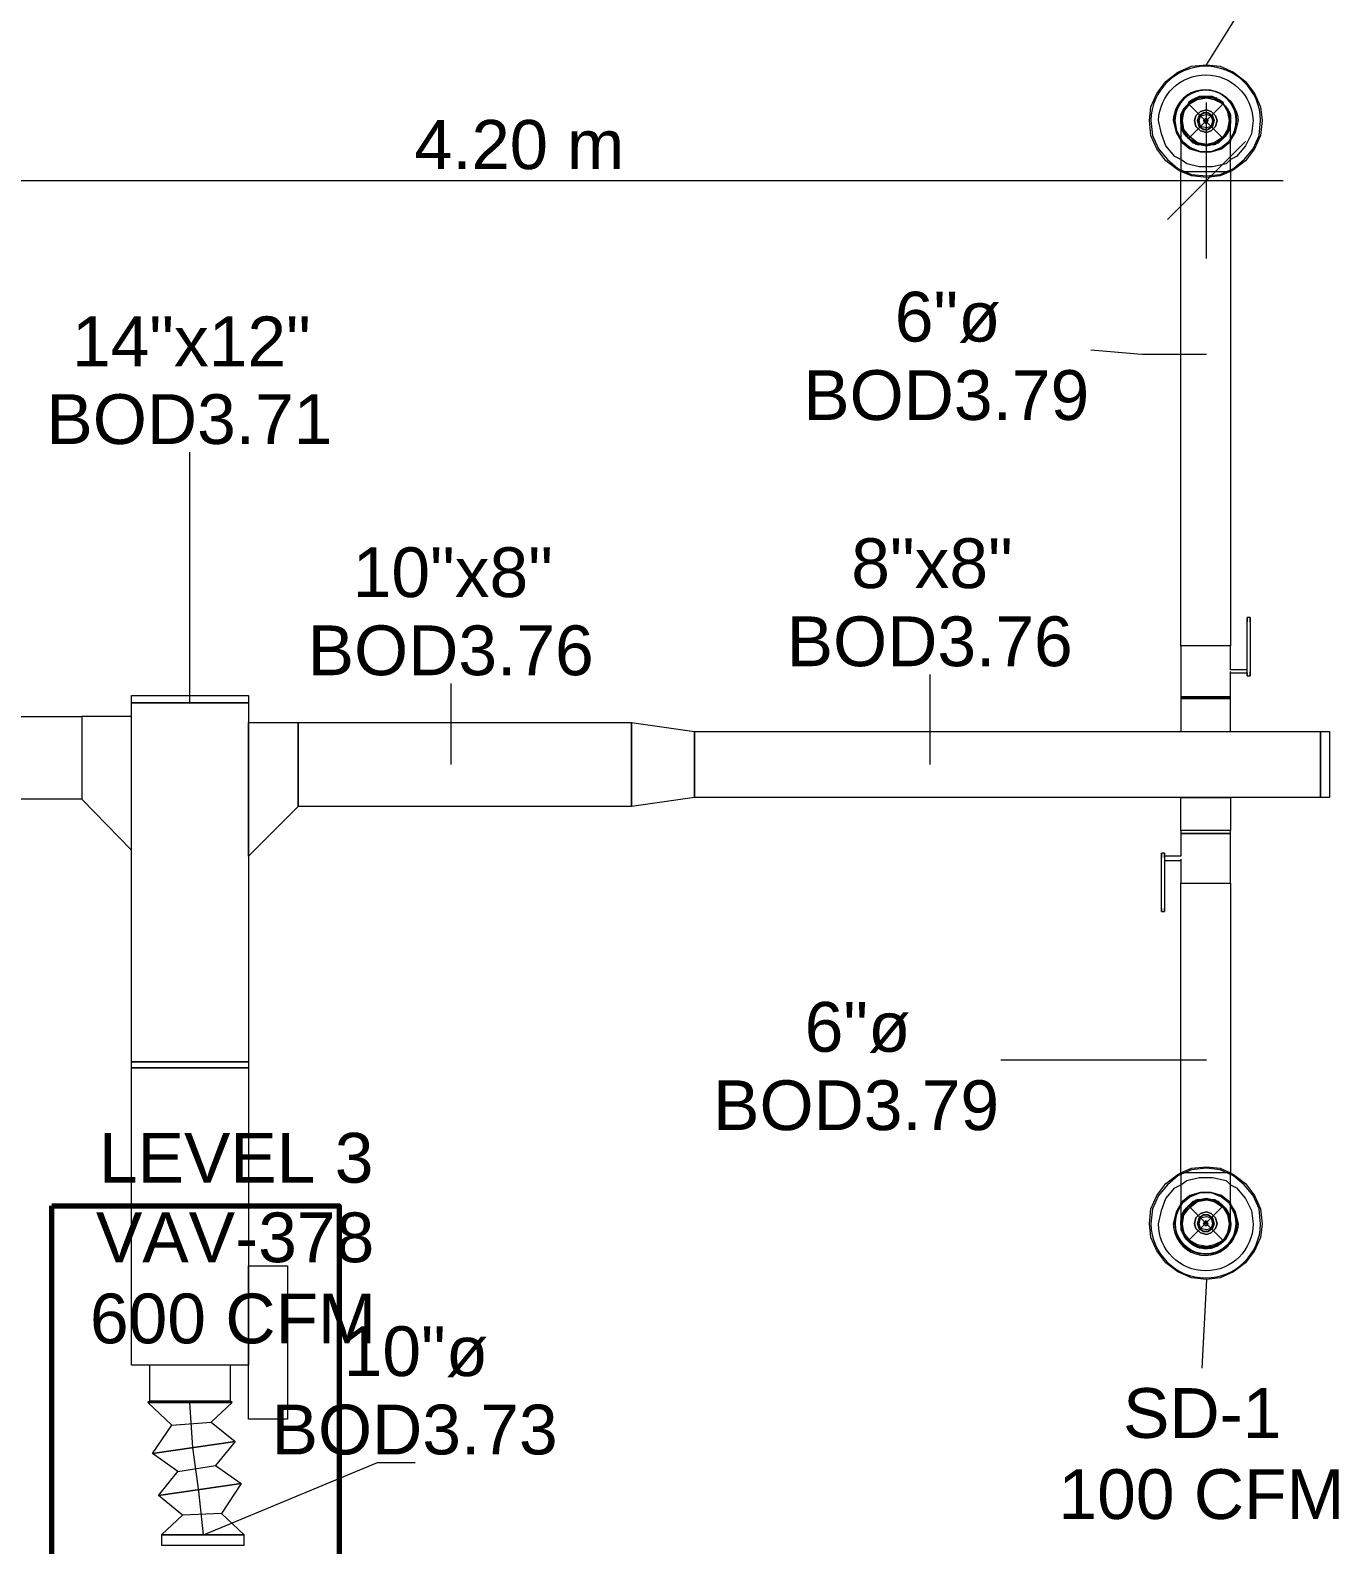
# Model space of a CAD drawing. Header units: metres. Extents: x -2 to 237, y -8 to 52.
# Drawn here: x 51.321 to 55.314, y 14.459 to 19.08 of the extents above; entities that cross this region are included whole.
import ezdxf

# ---------------------------------------------------------------- set-up
doc = ezdxf.new("R2010")
doc.units = ezdxf.units.M
doc.layers.add('HVAC - Ductos', color=5, linetype='Continuous', lineweight=0)
doc.layers.add('PDF_Text', color=7, linetype='Continuous', lineweight=0)
doc.layers.add('PDF_Geometry', color=7, linetype='Continuous', lineweight=0, true_color=0xaaaaaa)
doc.styles.add('PDF Helvetica', font='')
doc.styles.get('PDF Helvetica').set_extended_font_data('Helvetica')

msp = doc.modelspace()

# ---------------------------------------------------------------- linework, layer by layer
at = {"layer": 'HVAC - Ductos', "lineweight": 0}
for points in [[(54.9102, 18.9748), (55.0018, 19.1214)], [(54.8323, 18.8053), (54.8323, 18.7961), (54.8323, 18.7777), (54.8323, 18.7503), (54.8323, 18.7136), (54.8323, 18.6678), (54.8323, 18.6494), (54.8231, 18.654), (54.7865, 18.6815), (54.759, 18.7182), (54.7406, 18.7595), (54.7361, 18.8053), (54.7406, 18.8465), (54.759, 18.8877), (54.7865, 18.9243), (54.8231, 18.9519), (54.8643, 18.9702), (54.9102, 18.9748), (54.9514, 18.9702), (54.9926, 18.9519), (55.0293, 18.9243), (55.0568, 18.8877), (55.0752, 18.8465), (55.0797, 18.8053), (55.0752, 18.7595), (55.0568, 18.7182), (55.0293, 18.6815), (54.9926, 18.654), (54.9835, 18.6494), (54.9835, 18.6953), (54.9835, 18.7365), (54.9835, 18.7686), (54.9835, 18.7915), (54.9835, 18.8007)], [(54.9606, 18.8602), (54.9606, 18.8557), (54.9698, 18.8419), (54.9789, 18.8236), (54.9835, 18.8053), (54.9789, 18.7823), (54.9698, 18.7686), (54.9606, 18.7503), (54.9468, 18.7411), (54.9285, 18.7319), (54.9102, 18.7319), (54.8873, 18.7319), (54.8735, 18.7411), (54.8552, 18.7503), (54.8461, 18.7686), (54.8369, 18.7823), (54.8323, 18.8053), (54.8369, 18.8236), (54.8461, 18.8419), (54.8552, 18.8557)], [(54.8415, 18.8327), (54.8552, 18.8557), (54.8781, 18.8694)], [(54.8552, 18.8602), (54.8552, 18.8557), (54.8735, 18.8694), (54.8873, 18.874), (54.9102, 18.8786), (54.9285, 18.874), (54.9468, 18.8694), (54.9606, 18.8557)], [(54.8781, 18.874), (54.8827, 18.874)], [(54.8827, 18.874), (54.9102, 18.8786), (54.9331, 18.874)], [(54.9102, 18.3837), (54.9102, 18.622), (54.9102, 18.8602)], [(54.9331, 18.874), (54.9377, 18.874), (54.9423, 18.874)], [(54.9377, 18.8694), (54.9606, 18.8557), (54.9744, 18.8327)], [(54.8415, 18.7777), (54.8323, 18.8053), (54.8415, 18.8281)], [(54.8369, 18.8281), (54.8369, 18.8327), (54.8415, 18.8373)], [(54.9789, 18.8281), (54.9835, 18.8053), (54.9789, 18.7777), (54.9789, 18.7732), (54.9744, 18.7732), (54.9606, 18.7503), (54.9377, 18.7365)], [(54.9744, 18.8373), (54.9789, 18.8327), (54.9789, 18.8281)], [(54.8323, 18.7961), (54.8323, 18.7823), (54.8415, 18.764), (54.8552, 18.7503), (54.8415, 18.7732), (54.8369, 18.7732), (54.8369, 18.7777)], [(54.8827, 18.7319), (54.8781, 18.7319), (54.8781, 18.7365), (54.8552, 18.7503), (54.8689, 18.7365), (54.8873, 18.7319), (54.9102, 18.7274), (54.9285, 18.7319), (54.9468, 18.7365), (54.9606, 18.7503), (54.9744, 18.764), (54.9835, 18.7823), (54.9835, 18.7961)], [(54.9835, 18.8007), (54.9835, 18.8053)], [(55.0293, 18.7411), (54.9102, 18.622), (54.7911, 18.5028)], [(54.9331, 18.7365), (54.9102, 18.7319), (54.8827, 18.7365)], [(54.9423, 18.7365), (54.9377, 18.7319), (54.9331, 18.7319)], [(54.9835, 18.6861), (54.9698, 18.6724), (54.9285, 18.6632), (54.8873, 18.6632), (54.8506, 18.6724), (54.8323, 18.6861)], [(54.8323, 18.654), (54.8643, 18.6403), (54.9102, 18.6357), (54.9514, 18.6403), (54.9835, 18.654)], [(54.9835, 18.6494), (54.9514, 18.6357), (54.9102, 18.6312), (54.8643, 18.6357), (54.8323, 18.6494)], [(55.0339, 17.1284), (54.9835, 17.1284), (54.9835, 17.2017), (54.9744, 17.2017), (54.9606, 17.2017), (54.9468, 17.2017), (54.9285, 17.2017), (54.9102, 17.2017), (54.8873, 17.2017), (54.8689, 17.2017), (54.8552, 17.2017), (54.8415, 17.2017), (54.8323, 17.2017), (54.8323, 18.6494), (54.8415, 18.6494), (54.8552, 18.6494), (54.8689, 18.6494), (54.8873, 18.6494), (54.9102, 18.6494), (54.9285, 18.6494), (54.9468, 18.6494), (54.9606, 18.6494), (54.9744, 18.6494), (54.9835, 18.6494), (54.9835, 17.2017), (54.9744, 17.2017), (54.9606, 17.2017), (54.9468, 17.2017), (54.9285, 17.2017), (54.9102, 17.2017), (54.8873, 17.2017), (54.8689, 17.2017), (54.8552, 17.2017), (54.8415, 17.2017), (54.8323, 17.2017), (54.8323, 17.0459), (54.8415, 17.0459), (54.8552, 17.0459), (54.8689, 17.0459), (54.8873, 17.0459), (54.9102, 17.0459), (54.9285, 17.0459), (54.9468, 17.0459), (54.9606, 17.0459), (54.9744, 17.0459), (54.9835, 17.0459), (54.9835, 17.1192), (55.0339, 17.1192), (55.0339, 17.1238)], [(54.8323, 18.6494), (54.8415, 18.6494), (54.8552, 18.6494), (54.8689, 18.6494), (54.8873, 18.6494), (54.9102, 18.6494), (54.9285, 18.6494), (54.9468, 18.6494), (54.9606, 18.6494), (54.9744, 18.6494), (54.9835, 18.6494)], [(46.7961, 18.622), (49.2518, 18.622), (50.7134, 18.622), (55.1438, 18.622)], [(54.9102, 18.0905), (54.7132, 18.0905), (54.5574, 18.1042)], [(51.8084, 17.0276), (51.8084, 17.7927)], [(55.0339, 17.2887), (55.0339, 17.2887)], [(55.043, 17.2887), (55.0339, 17.2887)], [(55.0339, 17.1192), (55.0339, 17.1146), (55.0339, 17.1101), (55.0339, 17.1146), (55.0339, 17.1192), (55.0339, 17.1238), (55.0339, 17.2749), (55.0339, 17.2795), (55.0339, 17.2841), (55.0339, 17.2887), (55.0339, 17.2841), (55.0339, 17.2795), (55.0339, 17.2749)], [(55.043, 17.2887), (55.043, 17.2887)], [(55.043, 17.2749), (55.043, 17.2795), (55.043, 17.2841), (55.043, 17.2887), (55.043, 17.2841), (55.043, 17.2795), (55.043, 17.2749), (55.043, 17.1238), (55.043, 17.1192), (55.043, 17.1146), (55.043, 17.1101), (55.043, 17.1146), (55.043, 17.1192), (55.043, 17.1238)], [(54.0672, 16.8397), (54.0672, 17.1146)], [(54.9835, 17.1284), (54.9835, 17.1284)], [(54.9835, 17.1284), (54.9835, 17.1284)], [(54.9835, 17.1192), (54.9835, 17.1238)], [(54.9835, 17.1192), (54.9835, 17.1192)], [(54.9835, 17.1192), (54.9835, 17.1192)], [(54.9835, 17.1192), (54.9835, 17.1192)], [(55.0339, 17.1192), (55.0339, 17.1192)], [(55.0339, 17.1101), (55.0339, 17.1101)], [(55.0339, 17.1101), (55.043, 17.1101)], [(55.043, 17.1101), (55.043, 17.1101)], [(52.6057, 16.8397), (52.6057, 17.0871)], [(54.8323, 17.0459), (54.8323, 17.0459)], [(54.8323, 17.0459), (54.8323, 17.0459)], [(54.8323, 17.0413), (54.8323, 17.0413)], [(54.9835, 16.6381), (54.9835, 16.6381)], [(54.7819, 16.5465), (54.8323, 16.5465), (54.8323, 16.4778), (54.8415, 16.4778), (54.8552, 16.4778), (54.8689, 16.4778), (54.8873, 16.4778), (54.9102, 16.4778), (54.9285, 16.4778), (54.9468, 16.4778), (54.9606, 16.4778), (54.9744, 16.4778), (54.9835, 16.4778), (54.9835, 15.5935), (54.9744, 15.5935), (54.9606, 15.5935), (54.9468, 15.5935), (54.9285, 15.5935), (54.9102, 15.5935), (54.8873, 15.5935), (54.8689, 15.5935), (54.8552, 15.5935), (54.8415, 15.5935), (54.8323, 15.5935), (54.8323, 16.4778), (54.8415, 16.4778), (54.8552, 16.4778), (54.8689, 16.4778), (54.8873, 16.4778), (54.9102, 16.4778), (54.9285, 16.4778), (54.9468, 16.4778), (54.9606, 16.4778), (54.9744, 16.4778), (54.9835, 16.4778), (54.9835, 16.629), (54.9744, 16.629), (54.9606, 16.629), (54.9468, 16.629), (54.9285, 16.629), (54.9102, 16.629), (54.8873, 16.629), (54.8689, 16.629), (54.8552, 16.629), (54.8415, 16.629), (54.8323, 16.629), (54.8323, 16.5603), (54.7819, 16.5603), (54.7819, 16.5557), (54.7819, 16.5603), (54.7819, 16.5648), (54.7819, 16.5694), (54.7819, 16.5648), (54.7819, 16.5603), (54.7819, 16.5557), (54.7819, 16.3999), (54.7819, 16.3953), (54.7819, 16.3908), (54.7819, 16.3953), (54.7819, 16.3999)], [(54.9835, 16.629), (54.9835, 16.629)], [(54.9835, 16.629), (54.9835, 16.629)], [(54.7727, 16.5694), (54.7727, 16.5648), (54.7727, 16.5694)], [(54.7819, 16.5694), (54.7727, 16.5694)], [(54.7727, 16.3999), (54.7727, 16.3953), (54.7727, 16.3908), (54.7727, 16.3953), (54.7727, 16.3999), (54.7727, 16.5557), (54.7727, 16.5603), (54.7727, 16.5648), (54.7727, 16.5694), (54.7727, 16.5648), (54.7727, 16.5603), (54.7727, 16.5557)], [(54.7819, 16.5694), (54.7819, 16.5648), (54.7819, 16.5694)], [(54.7819, 16.5603), (54.7819, 16.5603)], [(54.8323, 16.5603), (54.8323, 16.5603)], [(54.8323, 16.5603), (54.8323, 16.5603)], [(54.8323, 16.5603), (54.8323, 16.5603)], [(54.8323, 16.5603), (54.8323, 16.5603)], [(54.8323, 16.5557), (54.8323, 16.5557)], [(54.8323, 16.5511), (54.8323, 16.5465)], [(54.8323, 16.5465), (54.8323, 16.5465)], [(54.7727, 16.3908), (54.7727, 16.3908)], [(54.7727, 16.3908), (54.7819, 16.3908)], [(54.7819, 16.3908), (54.7819, 16.3908)], [(54.9102, 15.9372), (54.2825, 15.9372)], [(54.9835, 15.4378), (54.9835, 15.4469), (54.9835, 15.4652), (54.9835, 15.4927), (54.9835, 15.5294), (54.9835, 15.5752), (54.9835, 15.5935), (54.9926, 15.5889), (55.0293, 15.5615), (55.0568, 15.5248), (55.0752, 15.4836), (55.0797, 15.4378), (55.0752, 15.3965), (55.0568, 15.3552), (55.0293, 15.3186), (54.9926, 15.2912), (54.9514, 15.2728), (54.9102, 15.2682), (54.8643, 15.2728), (54.8231, 15.2912), (54.7865, 15.3186), (54.759, 15.3552), (54.7406, 15.3965), (54.7361, 15.4378), (54.7406, 15.4836), (54.759, 15.5248), (54.7865, 15.5615), (54.8231, 15.5889), (54.8323, 15.5935), (54.8323, 15.5477), (54.8323, 15.5065), (54.8323, 15.4744), (54.8323, 15.4515), (54.8323, 15.4423)], [(54.8323, 15.5935), (54.8643, 15.6073), (54.9102, 15.6119), (54.9514, 15.6073), (54.9835, 15.5935)], [(54.9835, 15.5889), (54.9514, 15.6027), (54.9102, 15.6073), (54.8643, 15.6027), (54.8323, 15.5889)], [(54.9835, 15.5935), (54.9744, 15.5935), (54.9606, 15.5935), (54.9468, 15.5935), (54.9285, 15.5935), (54.9102, 15.5935), (54.8873, 15.5935), (54.8689, 15.5935), (54.8552, 15.5935), (54.8415, 15.5935), (54.8323, 15.5935)], [(54.8323, 15.5569), (54.8506, 15.5706), (54.8873, 15.5798), (54.9285, 15.5798), (54.9698, 15.5706), (54.9835, 15.5569)], [(54.8369, 15.4652), (54.8369, 15.4698), (54.8415, 15.4698), (54.8552, 15.4927), (54.8415, 15.479), (54.8323, 15.4607), (54.8323, 15.4469)], [(54.9835, 15.4469), (54.9835, 15.4607), (54.9744, 15.479), (54.9606, 15.4927), (54.9698, 15.4744), (54.9789, 15.4607), (54.9835, 15.4378), (54.9789, 15.4194), (54.9698, 15.4011), (54.9606, 15.3874), (54.9468, 15.3736), (54.9285, 15.369), (54.9102, 15.3644), (54.8873, 15.369), (54.8735, 15.3736), (54.8552, 15.3874), (54.8461, 15.4011), (54.8369, 15.4194), (54.8323, 15.4378), (54.8369, 15.4607), (54.8461, 15.4744), (54.8552, 15.4927)], [(54.9606, 15.4927), (54.9468, 15.5065), (54.9285, 15.5111), (54.9102, 15.5156), (54.8873, 15.5111), (54.8689, 15.5065), (54.8552, 15.4927), (54.8735, 15.5019), (54.8873, 15.5111), (54.9102, 15.5111), (54.9285, 15.5111), (54.9468, 15.5019), (54.9606, 15.4927), (54.9744, 15.4698), (54.9789, 15.4698), (54.9789, 15.4652), (54.9835, 15.4378), (54.9789, 15.4148)], [(54.8597, 15.4927), (54.8781, 15.5065), (54.8781, 15.5111), (54.8827, 15.5111)], [(54.8827, 15.5065), (54.9102, 15.5111), (54.9331, 15.5065)], [(54.9331, 15.5111), (54.9377, 15.5111), (54.9423, 15.5065)], [(54.9377, 15.5065), (54.956, 15.4927)], [(54.8415, 15.4148), (54.8323, 15.4378), (54.8415, 15.4652)], [(54.8323, 15.4423), (54.8323, 15.4423)], [(54.8323, 15.4378), (54.8323, 15.4378)], [(54.8415, 15.4057), (54.8369, 15.4103), (54.8369, 15.4148)], [(54.8781, 15.3736), (54.8552, 15.3874), (54.8415, 15.4103)], [(54.9744, 15.4103), (54.9606, 15.3874), (54.9377, 15.3736)], [(54.9789, 15.4148), (54.9789, 15.4103), (54.9744, 15.4057)], [(54.8827, 15.369), (54.8781, 15.369)], [(54.9331, 15.369), (54.9102, 15.3644), (54.8827, 15.369)], [(54.9423, 15.369), (54.9377, 15.369), (54.9331, 15.369)], [(54.9102, 15.2682), (54.8964, 14.9979)], [(51.7534, 14.8238), (51.6801, 14.8925), (51.9367, 14.8925), (51.8726, 14.833), (51.9459, 14.7734), (51.6939, 14.7368), (51.7534, 14.8238), (51.8726, 14.833)], [(51.6801, 14.8925), (51.6893, 14.8925), (51.7076, 14.8925), (51.7351, 14.8925), (51.7672, 14.8925), (51.8084, 14.8925), (51.8496, 14.8925), (51.8817, 14.8925), (51.9092, 14.8925), (51.9275, 14.8925), (51.9367, 14.8925)], [(51.8496, 14.4893), (51.8359, 14.6222), (51.8176, 14.7551), (51.8084, 14.8925)], [(51.7718, 14.6818), (51.6939, 14.7368), (51.9459, 14.7734), (51.8863, 14.7001), (51.9642, 14.6451), (51.7122, 14.6085), (51.7718, 14.6818), (51.8863, 14.7001)], [(51.8496, 14.4893), (52.3811, 14.7093), (52.4957, 14.7093)], [(51.7855, 14.5489), (51.7122, 14.6085), (51.9642, 14.6451), (51.9046, 14.5535), (51.7855, 14.5489), (51.7213, 14.4893), (51.7213, 14.4573), (51.7259, 14.4573), (51.7397, 14.4573), (51.758, 14.4573), (51.7855, 14.4573), (51.8176, 14.4573), (51.8496, 14.4573), (51.8817, 14.4573), (51.9138, 14.4573), (51.9367, 14.4573), (51.9596, 14.4573), (51.9734, 14.4573), (51.9734, 14.4893), (51.7213, 14.4893), (51.9734, 14.4893), (51.9046, 14.5535)]]:
    msp.add_lwpolyline(points, dxfattribs=at)
for points in [[(54.9835, 18.654), (54.9926, 18.6586), (55.0247, 18.6861), (55.0522, 18.7182), (55.0706, 18.7595), (55.0752, 18.8053, 0.986155), (54.7406, 18.8053), (54.7452, 18.7595), (54.7636, 18.7182), (54.7911, 18.6861), (54.8231, 18.6586), (54.8323, 18.654)], [(54.8323, 18.6861), (54.8139, 18.6953), (54.7865, 18.7274), (54.7727, 18.764), (54.7636, 18.8053, -0.962314), (55.0522, 18.8053), (55.0476, 18.764), (55.0293, 18.7274), (55.0018, 18.6953), (54.9835, 18.6861)], [(54.8323, 15.5889), (54.8231, 15.5843), (54.7911, 15.5569), (54.7636, 15.5248), (54.7452, 15.4836), (54.7406, 15.4378, 0.986155), (55.0752, 15.4378), (55.0706, 15.4836), (55.0522, 15.5248), (55.0247, 15.5569), (54.9926, 15.5843), (54.9835, 15.5889)], [(54.9835, 15.5569), (55.0018, 15.5477), (55.0293, 15.5156), (55.0476, 15.479), (55.0522, 15.4378, -0.994113), (54.7636, 15.4378), (54.7727, 15.479), (54.7865, 15.5156), (54.8139, 15.5477), (54.8323, 15.5569)]]:
    msp.add_lwpolyline(points, format="xyb", dxfattribs=at)
for points in [[(55.0064, 18.8053), (54.9972, 18.7686), (54.9835, 18.7457, 1.355021), (54.8094, 18.8053, -0.943085)], [(54.8139, 18.8053), (54.8185, 18.7732), (54.8323, 18.7503, -1.368432), (55.0018, 18.8053), (54.9972, 18.7732), (54.9835, 18.7503, 1.368419)], [(54.8094, 15.4378, 1.38714), (54.9835, 15.4973), (54.9972, 15.4744), (55.0064, 15.4378, -0.943776)], [(54.9835, 15.4927), (54.9972, 15.4698), (55.0018, 15.4378, -1.353144), (54.8323, 15.4927), (54.8185, 15.4698), (54.8139, 15.4378, 1.353144)], [(54.8323, 15.4378), (54.8323, 15.4469), (54.8323, 15.4378), (54.8323, 15.4194), (54.8415, 15.4011), (54.8552, 15.3874), (54.8689, 15.3736), (54.8873, 15.3644), (54.9102, 15.3644), (54.9285, 15.3644), (54.9468, 15.3736), (54.9606, 15.3874), (54.9744, 15.4011), (54.9835, 15.4194), (54.9835, 15.4378), (54.9835, 15.4469, -1.065625)]]:
    msp.add_lwpolyline(points, format="xyb", close=True, dxfattribs=at)
for points in [[(54.8552, 18.8557), (54.8415, 18.8419), (54.8323, 18.8236), (54.8323, 18.8053), (54.8323, 18.7961), (54.8323, 18.8053), (54.8323, 18.8236), (54.8415, 18.8419)], [(54.9744, 18.7777), (54.9606, 18.7549), (54.9331, 18.7365), (54.9102, 18.7319), (54.8827, 18.7365), (54.8597, 18.7549), (54.8415, 18.7777), (54.8369, 18.8053), (54.8415, 18.8327), (54.8597, 18.8557), (54.8827, 18.8694), (54.9102, 18.874), (54.9331, 18.8694), (54.9606, 18.8557), (54.9744, 18.8327), (54.9789, 18.8053)], [(54.9606, 18.8602), (54.9468, 18.8694), (54.9285, 18.8786), (54.9102, 18.8786), (54.8873, 18.8786), (54.8689, 18.8694), (54.8552, 18.8602), (54.8689, 18.8694), (54.8873, 18.8786), (54.9102, 18.8786), (54.9285, 18.8786), (54.9468, 18.8694)], [(54.9835, 18.8053), (54.9835, 18.7961), (54.9835, 18.8053), (54.9835, 18.8236), (54.9744, 18.8419), (54.9606, 18.8557), (54.9744, 18.8419), (54.9835, 18.8236)], [(54.8781, 18.819), (54.8735, 18.8053), (54.8781, 18.819), (54.8919, 18.8327), (54.9102, 18.8373), (54.9239, 18.8327), (54.9377, 18.819), (54.9423, 18.8053), (54.9377, 18.819), (54.9239, 18.8327), (54.9102, 18.8373), (54.8919, 18.8327)], [(54.8873, 18.819), (54.8827, 18.8053), (54.8873, 18.819), (54.901, 18.8281), (54.9147, 18.8281), (54.9285, 18.819), (54.9331, 18.8053), (54.9285, 18.819), (54.9147, 18.8281), (54.901, 18.8281)], [(54.9239, 18.7869), (54.9102, 18.7823), (54.8919, 18.7869), (54.8873, 18.8053), (54.8919, 18.819), (54.9102, 18.8236), (54.9239, 18.819), (54.9285, 18.8053)], [(54.9056, 18.8099), (54.901, 18.8053), (54.9056, 18.8099), (54.9102, 18.8099), (54.9147, 18.8053), (54.9102, 18.8099)], [(54.8094, 18.8053), (54.8185, 18.7686), (54.8323, 18.7457), (54.8185, 18.7686)], [(54.9377, 18.7869), (54.9423, 18.8053), (54.9377, 18.7869), (54.9239, 18.7732), (54.9102, 18.7686), (54.8919, 18.7732), (54.8781, 18.7869), (54.8735, 18.8053), (54.8781, 18.7869), (54.8919, 18.7732), (54.9102, 18.7686), (54.9239, 18.7732)], [(54.9285, 18.7869), (54.9331, 18.8053), (54.9285, 18.7869), (54.9147, 18.7777), (54.901, 18.7777), (54.8873, 18.7869), (54.8827, 18.8053), (54.8873, 18.7869), (54.901, 18.7777), (54.9147, 18.7777)], [(54.9102, 18.8007), (54.9147, 18.8053), (54.9102, 18.7961), (54.9056, 18.7961), (54.901, 18.8053), (54.9056, 18.8007)], [(54.8369, 18.7411), (54.8597, 18.7228), (54.8919, 18.7091), (54.9239, 18.7091), (54.956, 18.7228), (54.9789, 18.7411), (54.9835, 18.7503), (54.9789, 18.7411), (54.956, 18.7228), (54.9239, 18.7091), (54.8919, 18.7091), (54.8597, 18.7228), (54.8369, 18.7411), (54.8323, 18.7503)], [(54.9835, 18.7411), (54.956, 18.7182), (54.9239, 18.7091), (54.8919, 18.7091), (54.8597, 18.7182), (54.8323, 18.7411), (54.8323, 18.7457), (54.8323, 18.7411), (54.8597, 18.7182), (54.8919, 18.7091), (54.9239, 18.7091), (54.956, 18.7182), (54.9835, 18.7411), (54.9835, 18.7457)], [(51.9871, 17.0276), (51.6297, 17.0276), (51.6297, 17.0505), (51.9871, 17.0505)], [(51.9871, 17.0276), (51.9871, 15.9326), (51.6297, 15.9326), (51.6297, 17.0276)], [(54.8323, 17.0413), (54.8415, 17.0413), (54.8552, 17.0413), (54.8689, 17.0413), (54.8873, 17.0413), (54.9102, 17.0413), (54.9285, 17.0413), (54.9468, 17.0413), (54.9606, 17.0413), (54.9744, 17.0413), (54.9835, 17.0413), (54.9835, 17.0459), (54.9744, 17.0459), (54.9606, 17.0459), (54.9468, 17.0459), (54.9285, 17.0459), (54.9102, 17.0459), (54.8873, 17.0459), (54.8689, 17.0459), (54.8552, 17.0459), (54.8415, 17.0459), (54.8323, 17.0459)], [(54.9835, 17.0413), (54.9744, 17.0413), (54.9606, 17.0413), (54.9468, 17.0413), (54.9285, 17.0413), (54.9102, 17.0413), (54.8873, 17.0413), (54.8689, 17.0413), (54.8552, 17.0413), (54.8415, 17.0413), (54.8323, 17.0413), (54.8323, 16.9405), (54.8415, 16.9405), (54.8552, 16.9405), (54.8689, 16.9405), (54.8873, 16.9405), (54.9102, 16.9405), (54.9285, 16.9405), (54.9468, 16.9405), (54.9606, 16.9405), (54.9744, 16.9405), (54.9835, 16.9405)], [(49.623, 16.9864), (51.4785, 16.9864), (51.4785, 16.7343), (49.623, 16.7343)], [(51.4785, 16.9864), (51.4785, 16.7343), (51.6297, 16.5786), (51.6297, 16.9864)], [(52.1383, 16.7115), (51.9871, 16.5603), (51.9871, 16.968), (52.1383, 16.968)], [(53.1555, 16.7115), (52.1383, 16.7115), (52.1383, 16.968), (53.1555, 16.968)], [(53.1555, 16.968), (53.3478, 16.9405), (53.3478, 16.7389), (53.1555, 16.7115)], [(53.3478, 16.9405), (55.2584, 16.9405), (55.2584, 16.7389), (53.3478, 16.7389)], [(55.2584, 16.7389), (55.2584, 16.9405), (55.2859, 16.9405), (55.2859, 16.7389)], [(54.8323, 16.6381), (54.8323, 16.7389), (54.8415, 16.7389), (54.8552, 16.7389), (54.8689, 16.7389), (54.8873, 16.7389), (54.9102, 16.7389), (54.9285, 16.7389), (54.9468, 16.7389), (54.9606, 16.7389), (54.9744, 16.7389), (54.9835, 16.7389), (54.9835, 16.6381), (54.9744, 16.6381), (54.9606, 16.6381), (54.9468, 16.6381), (54.9285, 16.6381), (54.9102, 16.6381), (54.8873, 16.6381), (54.8689, 16.6381), (54.8552, 16.6381), (54.8415, 16.6381)], [(54.9835, 16.6381), (54.9744, 16.6381), (54.9606, 16.6381), (54.9468, 16.6381), (54.9285, 16.6381), (54.9102, 16.6381), (54.8873, 16.6381), (54.8689, 16.6381), (54.8552, 16.6381), (54.8415, 16.6381), (54.8323, 16.6381), (54.8323, 16.629), (54.8415, 16.629), (54.8552, 16.629), (54.8689, 16.629), (54.8873, 16.629), (54.9102, 16.629), (54.9285, 16.629), (54.9468, 16.629), (54.9606, 16.629), (54.9744, 16.629), (54.9835, 16.629)], [(51.6297, 15.9142), (51.6297, 15.9326), (51.9871, 15.9326), (51.9871, 15.9142)], [(51.6297, 15.0071), (51.6297, 15.9142), (51.9871, 15.9142), (51.9871, 15.0071)], [(54.8323, 15.5019), (54.8597, 15.5248), (54.8919, 15.5339), (54.9239, 15.5339), (54.956, 15.5248), (54.9835, 15.5019), (54.9835, 15.4973), (54.9835, 15.5019), (54.956, 15.5248), (54.9239, 15.5339), (54.8919, 15.5339), (54.8597, 15.5248), (54.8323, 15.5019), (54.8323, 15.4973)], [(54.9789, 15.5019), (54.956, 15.5202), (54.9239, 15.5339), (54.8919, 15.5339), (54.8597, 15.5202), (54.8369, 15.5019), (54.8323, 15.4927), (54.8369, 15.5019), (54.8597, 15.5202), (54.8919, 15.5339), (54.9239, 15.5339), (54.956, 15.5202), (54.9789, 15.5019), (54.9835, 15.4927)], [(54.8323, 15.4973), (54.8185, 15.4744), (54.8094, 15.4378), (54.8185, 15.4744)], [(54.9744, 15.4103), (54.9606, 15.3874), (54.9331, 15.3736), (54.9102, 15.369), (54.8827, 15.3736), (54.8597, 15.3874), (54.8415, 15.4103), (54.8369, 15.4378), (54.8415, 15.4652), (54.8597, 15.4881), (54.8827, 15.5065), (54.9102, 15.5111), (54.9331, 15.5065), (54.9606, 15.4881), (54.9744, 15.4652), (54.9789, 15.4378)], [(54.8781, 15.4561), (54.8735, 15.4378), (54.8781, 15.4561), (54.8919, 15.4698), (54.9102, 15.4744), (54.9239, 15.4698), (54.9377, 15.4561), (54.9423, 15.4378), (54.9377, 15.4561), (54.9239, 15.4698), (54.9102, 15.4744), (54.8919, 15.4698)], [(54.9377, 15.424), (54.9423, 15.4378), (54.9377, 15.424), (54.9239, 15.4103), (54.9102, 15.4057), (54.8919, 15.4103), (54.8781, 15.424), (54.8735, 15.4378), (54.8781, 15.424), (54.8919, 15.4103), (54.9102, 15.4057), (54.9239, 15.4103)], [(54.8873, 15.4561), (54.8827, 15.4378), (54.8873, 15.4561), (54.901, 15.4652), (54.9147, 15.4652), (54.9285, 15.4561), (54.9331, 15.4378), (54.9285, 15.4561), (54.9147, 15.4652), (54.901, 15.4652)], [(54.9285, 15.424), (54.9331, 15.4378), (54.9285, 15.424), (54.9147, 15.4148), (54.901, 15.4148), (54.8873, 15.424), (54.8827, 15.4378), (54.8873, 15.424), (54.901, 15.4148), (54.9147, 15.4148)], [(54.9239, 15.424), (54.9102, 15.4194), (54.8919, 15.424), (54.8873, 15.4378), (54.8919, 15.4561), (54.9102, 15.4607), (54.9239, 15.4561), (54.9285, 15.4378)], [(54.9056, 15.4423), (54.901, 15.4378), (54.9056, 15.4469), (54.9102, 15.4469), (54.9147, 15.4378), (54.9102, 15.4423)], [(54.9102, 15.4332), (54.9147, 15.4378), (54.9102, 15.4332), (54.9056, 15.4332), (54.901, 15.4378), (54.9056, 15.4332)], [(52.1063, 14.8421), (51.9871, 14.8421), (51.9871, 15.3094), (52.1063, 15.3094)], [(51.6847, 14.8971), (51.6893, 14.8971), (51.7076, 14.8971), (51.7351, 14.8971), (51.7718, 14.8971), (51.8084, 14.8971), (51.845, 14.8971), (51.8817, 14.8971), (51.9092, 14.8971), (51.9275, 14.8971), (51.9321, 14.8971), (51.9321, 15.0071), (51.9275, 15.0071), (51.9184, 15.0071), (51.8954, 15.0071), (51.8726, 15.0071), (51.8405, 15.0071), (51.8084, 15.0071), (51.7764, 15.0071), (51.7443, 15.0071), (51.7213, 15.0071), (51.6985, 15.0071), (51.6893, 15.0071), (51.6847, 15.0071), (51.6847, 14.8971), (51.6801, 14.8925), (51.6893, 14.8925), (51.7076, 14.8925), (51.7351, 14.8925), (51.7672, 14.8925), (51.8084, 14.8925), (51.8496, 14.8925), (51.8817, 14.8925), (51.9092, 14.8925), (51.9275, 14.8925), (51.9367, 14.8925), (51.9321, 14.8971), (51.9275, 14.8971), (51.9092, 14.8971), (51.8817, 14.8971), (51.845, 14.8971), (51.8084, 14.8971), (51.7718, 14.8971), (51.7351, 14.8971), (51.7076, 14.8971), (51.6893, 14.8971)], [(51.6847, 14.8971), (51.6893, 14.8971), (51.6985, 14.8971), (51.7213, 14.8971), (51.7443, 14.8971), (51.7764, 14.8971), (51.8084, 14.8971), (51.8405, 14.8971), (51.8726, 14.8971), (51.8954, 14.8971), (51.9184, 14.8971), (51.9275, 14.8971), (51.9321, 14.8971), (51.9275, 14.8971), (51.9184, 14.8971), (51.8954, 14.8971), (51.8726, 14.8971), (51.8405, 14.8971), (51.8084, 14.8971), (51.7764, 14.8971), (51.7443, 14.8971), (51.7213, 14.8971), (51.6985, 14.8971), (51.6893, 14.8971)], [(51.7213, 14.4893), (51.7259, 14.4893), (51.7397, 14.4893), (51.758, 14.4893), (51.7855, 14.4893), (51.8176, 14.4893), (51.8496, 14.4893), (51.8817, 14.4893), (51.9138, 14.4893), (51.9367, 14.4893), (51.9596, 14.4893), (51.9734, 14.4893), (51.9596, 14.4893), (51.9367, 14.4893), (51.9138, 14.4893), (51.8817, 14.4893), (51.8496, 14.4893), (51.8176, 14.4893), (51.7855, 14.4893), (51.758, 14.4893), (51.7397, 14.4893), (51.7259, 14.4893)]]:
    msp.add_lwpolyline(points, close=True, dxfattribs=at)
at = {"layer": 'PDF_Geometry', "color": 8, "lineweight": 0, "true_color": 0x808080}
for points in [[(54.9698, 18.8465), (54.9331, 18.874), (54.8827, 18.874), (54.8461, 18.8465), (54.8323, 18.8053), (54.8461, 18.7595), (54.8827, 18.7319), (54.9331, 18.7319), (54.9698, 18.7595), (54.9835, 18.8053)], [(54.9698, 15.4836), (54.9331, 15.5111), (54.8827, 15.5111), (54.8461, 15.4836), (54.8323, 15.4378), (54.8461, 15.3965), (54.8827, 15.369), (54.9331, 15.369), (54.9698, 15.3965), (54.9835, 15.4378)]]:
    msp.add_lwpolyline(points, close=True, dxfattribs=at)
for points in [[(54.8552, 18.8557), (54.9606, 18.7503)], [(54.9606, 18.8557), (54.8552, 18.7503)], [(54.8552, 15.4927), (54.9606, 15.3874)], [(54.9606, 15.4927), (54.8552, 15.3874)]]:
    msp.add_lwpolyline(points, dxfattribs=at)
at = {"layer": 'PDF_Geometry', "color": 232, "lineweight": 70, "true_color": 0xe91e64}
msp.add_lwpolyline([(51.3871, 15.493), (52.2641, 15.493), (52.2641, 14.1587), (51.3871, 14.1587)], close=True, dxfattribs=at)

# ---------------------------------------------------------------- texts
at = {"layer": 'PDF_Text', "lineweight": 0, "attachment_point": 4, "style": 'PDF Helvetica'}
for s, insert, char_height in [('4.20 m', (52.4929, 18.7304), 0.15002), ('6"ø', (53.9591, 18.2042), 0.1519), ('14"x12"', (51.4482, 18.1309), 0.1519), ('BOD3.79', (53.6796, 17.9659), 0.1519), ('BOD3.71', (51.3704, 17.8926), 0.1519), ('8"x8"', (53.8262, 17.4528), 0.1519), ('10"x8"', (52.305, 17.4253), 0.1519), ('BOD3.76', (53.6292, 17.2145), 0.1519), ('BOD3.76', (52.1676, 17.187), 0.1519), ('6"ø', (53.6841, 16.037), 0.1519), ('BOD3.79', (53.4047, 15.7988), 0.1519), ('LEVEL 3', (51.5307, 15.6384), 0.1519), ('VAV-378', (51.5215, 15.3956), 0.1519), ('600 CFM', (51.5032, 15.1481), 0.1519), ('10"ø', (52.2775, 15.0473), 0.1519), ('SD-1', (54.6555, 14.8595), 0.1519), ('BOD3.73', (52.0576, 14.8091), 0.1519), ('100 CFM', (54.4585, 14.6121), 0.1519)]:
    msp.add_mtext(s, dxfattribs=dict(at, insert=insert, char_height=char_height))

doc.saveas('drawing.dxf')
